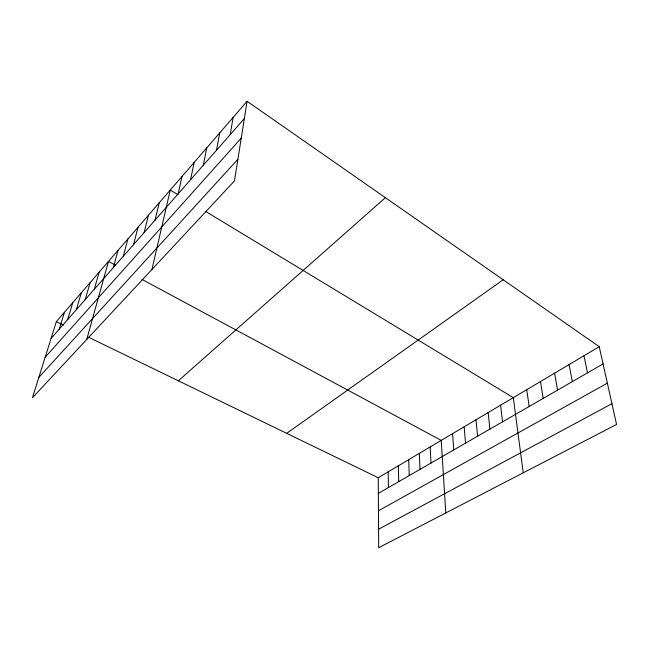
<?xml version="1.0" encoding="UTF-8"?>
<svg xmlns="http://www.w3.org/2000/svg" width="649" height="649" viewBox="0 0 649 649"><rect width="100%" height="100%" fill="white"/><g stroke="black" fill="none" stroke-linecap="round" stroke-linejoin="round"><path stroke-width="0.97" d="M247.082 101.285L234.476 180.893L32.45 397.748L56.349 321.62L247.082 101.285L599.238 346.704L616.55 424.47L378.692 547.715L378.237 477.737L599.238 346.704M230.184 134.676L233.169 117.347M216.515 150.227L219.735 132.867M203.307 165.252L206.755 147.875M190.546 179.773L194.189 162.38M178.199 193.816L182.028 176.431M151.947 269.473L170.257 190.027L177.94 194.676M155.022 220.181L159.183 202.821M144.135 232.569L148.443 215.233M133.572 244.584L138.01 227.28M123.318 256.25L127.885 238.978M113.372 267.566L118.053 250.336M86.731 339.484L108.488 261.385L115.587 265.198M94.308 289.251L99.2 272.118M85.181 299.643L90.154 282.558M76.298 309.743L81.36 292.723M67.658 319.576L72.802 302.612M59.246 329.14L64.47 312.242M51.06 338.454L244.34 118.564M45.154 357.283L241.25 138.107M38.826 377.434L237.899 159.273M178.353 380.793L385.392 197.677M286.688 433.337L503.186 279.76M378.343 493.386L603.067 363.902M378.456 510.779L607.35 383.145M378.57 529.235L611.934 403.719M56.349 321.62L63.432 325.052M88.58 337.253L378.237 477.737M141.863 279.338L441.231 440.387L445.798 512.945M205.482 211.347L513.294 397.659L523.232 472.821M583.97 355.749L587.499 372.875M569.1 364.568L572.337 381.612M554.611 373.159L557.572 390.114M540.487 381.531L543.189 398.405M526.72 389.7L529.17 406.485M500.574 405.203L502.561 421.818M488.145 412.569L489.922 429.094M476.009 419.765L477.583 436.201M464.157 426.799L465.536 443.145M452.564 433.67L453.756 449.927M430.157 446.95L431.001 463.045M419.319 453.383L420 469.381M408.716 459.662L409.243 475.579M398.34 465.82L398.721 481.647M388.183 471.839L388.418 487.577"/></g></svg>
